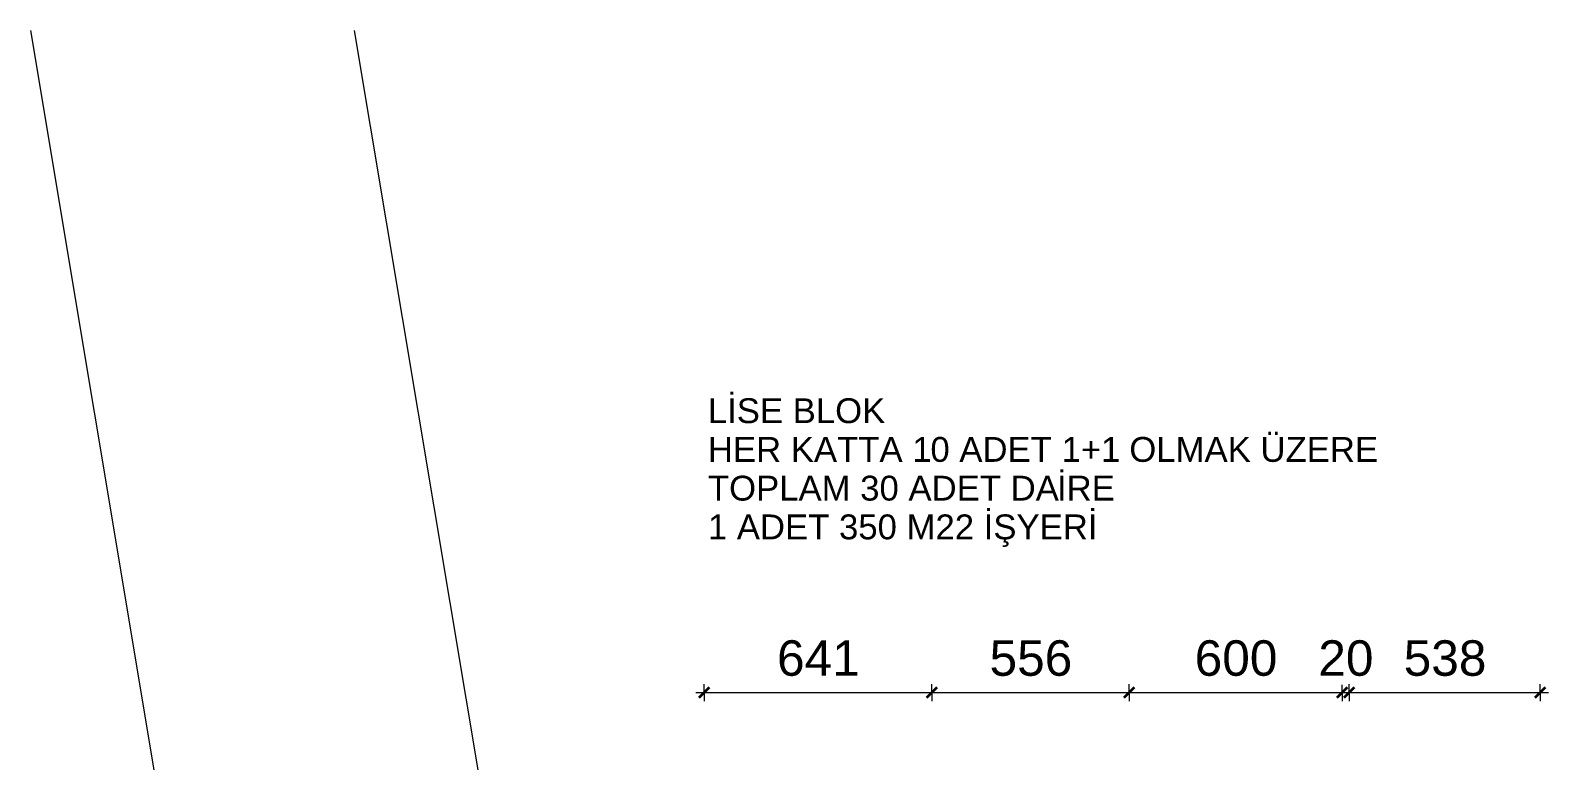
# Model space of a CAD drawing. Header units: millimetres. Extents: x -44686 to 44686, y -36527 to 36527.
# Drawn here: x -44686 to -1910, y 15947 to 36527 of the extents above; entities that cross this region are included whole.
import ezdxf

# ---------------------------------------------------------------- set-up
doc = ezdxf.new("R2010")
doc.units = ezdxf.units.MM
for name, color, linetype, lineweight in [('A-ANNO-DIMS', 211, 'Continuous', 9), ('A-ANNO-DIMS-100', 211, 'Continuous', 9), ('A-DETL', 90, 'Continuous', 9), ('G-ANNO-TEXT', 231, 'Continuous', 9)]:
    doc.layers.add(name, color=color, linetype=linetype, lineweight=lineweight)
doc.styles.add('Arial_3', font='arial.ttf', dxfattribs={"height": 1000})
doc.styles.add('Arial_4', font='arial.ttf', dxfattribs={"height": 700})
doc.dimstyles.new('Diagonal_-_2_5mm_Arial_3', dxfattribs={"dimscale": 304.8, "dimtxt": 1020.2594, "dimasz": 0.984252, "dimexe": 0.787402, "dimexo": 0.0625, "dimgap": 0.574147, "dimtad": 1, "dimdec": 0, "dimlfac": 0.1, "dimzin": 0, "dimdsep": 46, "dimtxsty": 'Arial_3', "dimblk1": 'OBLIQUE', "dimblk2": 'OBLIQUE', "dimsah": 1, "dimcen": 0.09, "dimdle": 0.787402, "dimazin": 0, "dimtfac": 1, "dimtdec": 4, "dimtix": 1, "dimtmove": 0, "dimatfit": 3, "dimfxl": 0.787402, "dimfxlon": 1, "dimtvp": 1, "dimtfill": 1, "dimtolj": 1, "dimtzin": 0, "dimarcsym": 2})

# ---------------------------------------------------------------- blocks, each defined once
blk = doc.blocks.new('DIMBLOCK40-Level 1')
at = {"layer": 'A-ANNO-DIMS-100'}
for p, q in [((-25701, 17865), (-25701, 18105)), ((-19290, 17865), (-19290, 18105)), ((-25941, 17865), (-19290, 17865)), ((-25701, 17865), (-25701, 17625)), ((-19290, 17865), (-19290, 17625))]:
    blk.add_line(p, q, dxfattribs=at)
at = {"layer": 'A-ANNO-DIMS-100', "lineweight": 35}
for p, q in [((-25701, 17865), (-25551, 18015)), ((-19290, 17865), (-19140, 18015)), ((-25701, 17865), (-25851, 17715)), ((-19290, 17865), (-19440, 17715))]:
    blk.add_line(p, q, dxfattribs=at)
at = {"layer": 'A-ANNO-DIMS-100', "color": 0, "insert": (-23649, 19338), "char_height": 1000, "width": 2768.83, "attachment_point": 1, "line_spacing_factor": 0.941778, "style": 'Arial_3', "bg_fill": 3, "box_fill_scale": 1.25, "bg_fill_color": 256, "bg_fill_true_color": 13158600, "bg_fill_transparency": 0}
blk.add_mtext('641', dxfattribs=at)
blk = doc.blocks.new('_Oblique')
at = {"color": 0, "linetype": 'ByBlock', "lineweight": -2}
blk.add_line((-0.5, -0.5), (0.5, 0.5), dxfattribs=at)
blk = doc.blocks.new('DIMBLOCK41-Level 1')
at = {"layer": 'A-ANNO-DIMS-100'}
for p, q in [((-19290, 17865), (-19290, 18105)), ((-13726, 17865), (-13726, 18105)), ((-19290, 17865), (-13726, 17865)), ((-19290, 17865), (-19290, 17625)), ((-13726, 17865), (-13726, 17625))]:
    blk.add_line(p, q, dxfattribs=at)
at = {"layer": 'A-ANNO-DIMS-100', "lineweight": 35}
for p, q in [((-19290, 17865), (-19140, 18015)), ((-13726, 17865), (-13576, 18015)), ((-19290, 17865), (-19440, 17715)), ((-13726, 17865), (-13876, 17715))]:
    blk.add_line(p, q, dxfattribs=at)
at = {"layer": 'A-ANNO-DIMS-100', "color": 0, "insert": (-17662, 19338), "char_height": 1000, "width": 2768.83, "attachment_point": 1, "line_spacing_factor": 0.941778, "style": 'Arial_3', "bg_fill": 3, "box_fill_scale": 1.25, "bg_fill_color": 256, "bg_fill_true_color": 13158600, "bg_fill_transparency": 0}
blk.add_mtext('556', dxfattribs=at)
blk = doc.blocks.new('DIMBLOCK42-Level 1')
at = {"layer": 'A-ANNO-DIMS-100'}
for p, q in [((-13726, 17865), (-13726, 18105)), ((-7730, 17865), (-7730, 18105)), ((-13726, 17865), (-7730, 17865)), ((-13726, 17865), (-13726, 17625)), ((-7730, 17865), (-7730, 17625))]:
    blk.add_line(p, q, dxfattribs=at)
at = {"layer": 'A-ANNO-DIMS-100', "lineweight": 35}
for p, q in [((-13726, 17865), (-13576, 18015)), ((-7730, 17865), (-7580, 18015)), ((-13726, 17865), (-13876, 17715)), ((-7730, 17865), (-7880, 17715))]:
    blk.add_line(p, q, dxfattribs=at)
at = {"layer": 'A-ANNO-DIMS-100', "color": 0, "insert": (-11882, 19338), "char_height": 1000, "width": 2768.83, "attachment_point": 1, "line_spacing_factor": 0.941778, "style": 'Arial_3', "bg_fill": 3, "box_fill_scale": 1.25, "bg_fill_color": 256, "bg_fill_true_color": 13158600, "bg_fill_transparency": 0}
blk.add_mtext('600', dxfattribs=at)
blk = doc.blocks.new('DIMBLOCK43-Level 1')
at = {"layer": 'A-ANNO-DIMS-100'}
for p, q in [((-7730, 17865), (-7730, 18105)), ((-7530, 17865), (-7530, 18105)), ((-7730, 17865), (-7530, 17865)), ((-7730, 17865), (-7730, 17625)), ((-7530, 17865), (-7530, 17625))]:
    blk.add_line(p, q, dxfattribs=at)
at = {"layer": 'A-ANNO-DIMS-100', "lineweight": 35}
for p, q in [((-7730, 17865), (-7580, 18015)), ((-7530, 17865), (-7380, 18015)), ((-7730, 17865), (-7880, 17715)), ((-7530, 17865), (-7680, 17715))]:
    blk.add_line(p, q, dxfattribs=at)
at = {"layer": 'A-ANNO-DIMS-100', "color": 0, "insert": (-8399, 19338), "char_height": 1000, "width": 1845.88, "attachment_point": 1, "line_spacing_factor": 0.941778, "style": 'Arial_3', "bg_fill": 3, "box_fill_scale": 1.25, "bg_fill_color": 256, "bg_fill_true_color": 13158600, "bg_fill_transparency": 0}
blk.add_mtext('20', dxfattribs=at)
blk = doc.blocks.new('DIMBLOCK44-Level 1')
at = {"layer": 'A-ANNO-DIMS-100'}
for p, q in [((-7530, 17865), (-7530, 18105)), ((-2150, 17865), (-2150, 18105)), ((-7530, 17865), (-1910, 17865)), ((-7530, 17865), (-7530, 17625)), ((-2150, 17865), (-2150, 17625))]:
    blk.add_line(p, q, dxfattribs=at)
at = {"layer": 'A-ANNO-DIMS-100', "lineweight": 35}
for p, q in [((-7530, 17865), (-7380, 18015)), ((-2150, 17865), (-2000, 18015)), ((-7530, 17865), (-7680, 17715)), ((-2150, 17865), (-2300, 17715))]:
    blk.add_line(p, q, dxfattribs=at)
at = {"layer": 'A-ANNO-DIMS-100', "color": 0, "insert": (-5994, 19338), "char_height": 1000, "width": 2768.83, "attachment_point": 1, "line_spacing_factor": 0.941778, "style": 'Arial_3', "bg_fill": 3, "box_fill_scale": 1.25, "bg_fill_color": 256, "bg_fill_true_color": 13158600, "bg_fill_transparency": 0}
blk.add_mtext('538', dxfattribs=at)

msp = doc.modelspace()

# ---------------------------------------------------------------- linework, layer by layer
at = {"layer": 'A-DETL'}
for p, q in [((-44685.6, 36526.6), (-32473.8, -36526.6)), ((-35560.7, 36526.6), (-23349, -36526.6))]:
    msp.add_line(p, q, dxfattribs=at)

# ---------------------------------------------------------------- next in the draw order: texts
at = {"layer": 'G-ANNO-TEXT', "color": 7, "insert": (-25598, 26158.6), "char_height": 700, "width": 657.384, "attachment_point": 1, "style": 'Arial_4', "bg_fill": 3, "box_fill_scale": 1.25, "bg_fill_color": 256, "bg_fill_true_color": 13158600, "bg_fill_transparency": 0}
msp.add_mtext('\\fArial|b0|i0|c162|p34|;L', dxfattribs=at)

# ---------------------------------------------------------------- next in the draw order: dimensions: what is measured, and where the dimension line sits
at = {"layer": 'A-ANNO-DIMS'}
dim = msp.add_linear_dim(base=(-19289.8, 17864.8), p1=(-25701.4, 17624.8), p2=(-19289.8, 17624.8), dimstyle='Diagonal_-_2_5mm_Arial_3', override={"dimpost": '<>', "dimfxl": 6411.606526}, dxfattribs=at)
dim.commit()
dim.dimension.update_dxf_attribs({"geometry": 'DIMBLOCK40-Level 1', "text_midpoint": (-22495.6, 18550.3)})

# ---------------------------------------------------------------- next in the draw order: texts
at = {"layer": 'G-ANNO-TEXT', "color": 7, "insert": (-25055.6, 26158.6), "char_height": 700, "width": 5371.306, "attachment_point": 1, "style": 'Arial_4', "bg_fill": 3, "box_fill_scale": 1.25, "bg_fill_color": 256, "bg_fill_true_color": 13158600, "bg_fill_transparency": 0}
msp.add_mtext('İSE BLOK', dxfattribs=at)

# ---------------------------------------------------------------- next in the draw order: dimensions: what is measured, and where the dimension line sits
at = {"layer": 'A-ANNO-DIMS'}
dim = msp.add_linear_dim(base=(-13726.1, 17864.8), p1=(-19289.8, 17624.8), p2=(-13726.1, 17624.8), dimstyle='Diagonal_-_2_5mm_Arial_3', override={"dimpost": '<>', "dimfxl": 5563.728986}, dxfattribs=at)
dim.commit()
dim.dimension.update_dxf_attribs({"geometry": 'DIMBLOCK41-Level 1', "text_midpoint": (-16508, 18550.3)})

# ---------------------------------------------------------------- next in the draw order: texts
at = {"layer": 'G-ANNO-TEXT', "color": 7, "insert": (-25598, 25067.1), "char_height": 700, "width": 7599.998, "attachment_point": 1, "style": 'Arial_4', "bg_fill": 3, "box_fill_scale": 1.25, "bg_fill_color": 256, "bg_fill_true_color": 13158600, "bg_fill_transparency": 0}
msp.add_mtext('HER KATTA 1', dxfattribs=at)

# ---------------------------------------------------------------- next in the draw order: dimensions: what is measured, and where the dimension line sits
at = {"layer": 'A-ANNO-DIMS'}
dim = msp.add_linear_dim(base=(-7730.3, 17864.8), p1=(-13726.1, 17624.8), p2=(-7730.3, 17624.8), dimstyle='Diagonal_-_2_5mm_Arial_3', override={"dimpost": '<>', "dimfxl": 5995.756454}, dxfattribs=at)
dim.commit()
dim.dimension.update_dxf_attribs({"geometry": 'DIMBLOCK42-Level 1', "text_midpoint": (-10728.2, 18550.3)})

# ---------------------------------------------------------------- next in the draw order: texts
at = {"layer": 'G-ANNO-TEXT', "color": 7, "insert": (-19327.4, 25067.1), "char_height": 700, "width": 657.384, "attachment_point": 1, "style": 'Arial_4', "bg_fill": 3, "box_fill_scale": 1.25, "bg_fill_color": 256, "bg_fill_true_color": 13158600, "bg_fill_transparency": 0}
msp.add_mtext('\\fArial|b0|i0|c162|p34|;0', dxfattribs=at)

# ---------------------------------------------------------------- next in the draw order: dimensions: what is measured, and where the dimension line sits
at = {"layer": 'A-ANNO-DIMS'}
dim = msp.add_linear_dim(base=(-7530.3, 17864.8), p1=(-7730.3, 17624.8), p2=(-7530.3, 17624.8), dimstyle='Diagonal_-_2_5mm_Arial_3', override={"dimpost": '<>', "dimfxl": 200}, dxfattribs=at)
dim.commit()
dim.dimension.update_dxf_attribs({"geometry": 'DIMBLOCK43-Level 1', "text_midpoint": (-7630.3, 18550.3)})

# ---------------------------------------------------------------- next in the draw order: texts
at = {"layer": 'G-ANNO-TEXT', "color": 7, "insert": (-18785, 25067.1), "char_height": 700, "width": 5804.218, "attachment_point": 1, "style": 'Arial_4', "bg_fill": 3, "box_fill_scale": 1.25, "bg_fill_color": 256, "bg_fill_true_color": 13158600, "bg_fill_transparency": 0}
msp.add_mtext(' ADET 1+1', dxfattribs=at)

# ---------------------------------------------------------------- next in the draw order: dimensions: what is measured, and where the dimension line sits
at = {"layer": 'A-ANNO-DIMS'}
dim = msp.add_linear_dim(base=(-2150.3, 17864.8), p1=(-7530.3, 17624.8), p2=(-2150.3, 17624.8), dimstyle='Diagonal_-_2_5mm_Arial_3', override={"dimpost": '<>', "dimfxl": 5380}, dxfattribs=at)
dim.commit()
dim.dimension.update_dxf_attribs({"geometry": 'DIMBLOCK44-Level 1', "text_midpoint": (-4840.3, 18550.7)})

# ---------------------------------------------------------------- next in the draw order: texts
at = {"layer": 'G-ANNO-TEXT', "color": 7, "insert": (-13996, 25067.1), "char_height": 700, "width": 8770.461, "attachment_point": 1, "style": 'Arial_4', "bg_fill": 3, "box_fill_scale": 1.25, "bg_fill_color": 256, "bg_fill_true_color": 13158600, "bg_fill_transparency": 0}
msp.add_mtext(' OLMAK ÜZERE', dxfattribs=at)

# ---------------------------------------------------------------- next in the draw order: texts
at = {"layer": 'G-ANNO-TEXT', "color": 7, "insert": (-25598, 23975.7), "char_height": 700, "width": 11921.093, "attachment_point": 1, "style": 'Arial_4', "bg_fill": 3, "box_fill_scale": 1.25, "bg_fill_color": 256, "bg_fill_true_color": 13158600, "bg_fill_transparency": 0}
msp.add_mtext('TOPLAM 30 ADET DA', dxfattribs=at)

# ---------------------------------------------------------------- next in the draw order: texts
at = {"layer": 'G-ANNO-TEXT', "color": 7, "insert": (-15762.1, 23975.7), "char_height": 700, "width": 1964.134, "attachment_point": 1, "style": 'Arial_4', "bg_fill": 3, "box_fill_scale": 1.25, "bg_fill_color": 256, "bg_fill_true_color": 13158600, "bg_fill_transparency": 0}
msp.add_mtext('İRE', dxfattribs=at)

# ---------------------------------------------------------------- next in the draw order: texts
at = {"layer": 'G-ANNO-TEXT', "color": 7, "insert": (-25598, 22884.3), "char_height": 700, "width": 13227.844, "attachment_point": 1, "style": 'Arial_4', "bg_fill": 3, "box_fill_scale": 1.25, "bg_fill_color": 256, "bg_fill_true_color": 13158600, "bg_fill_transparency": 0}
msp.add_mtext('1 ADET 350 M22 İŞYERİ', dxfattribs=at)

doc.saveas('drawing.dxf')
